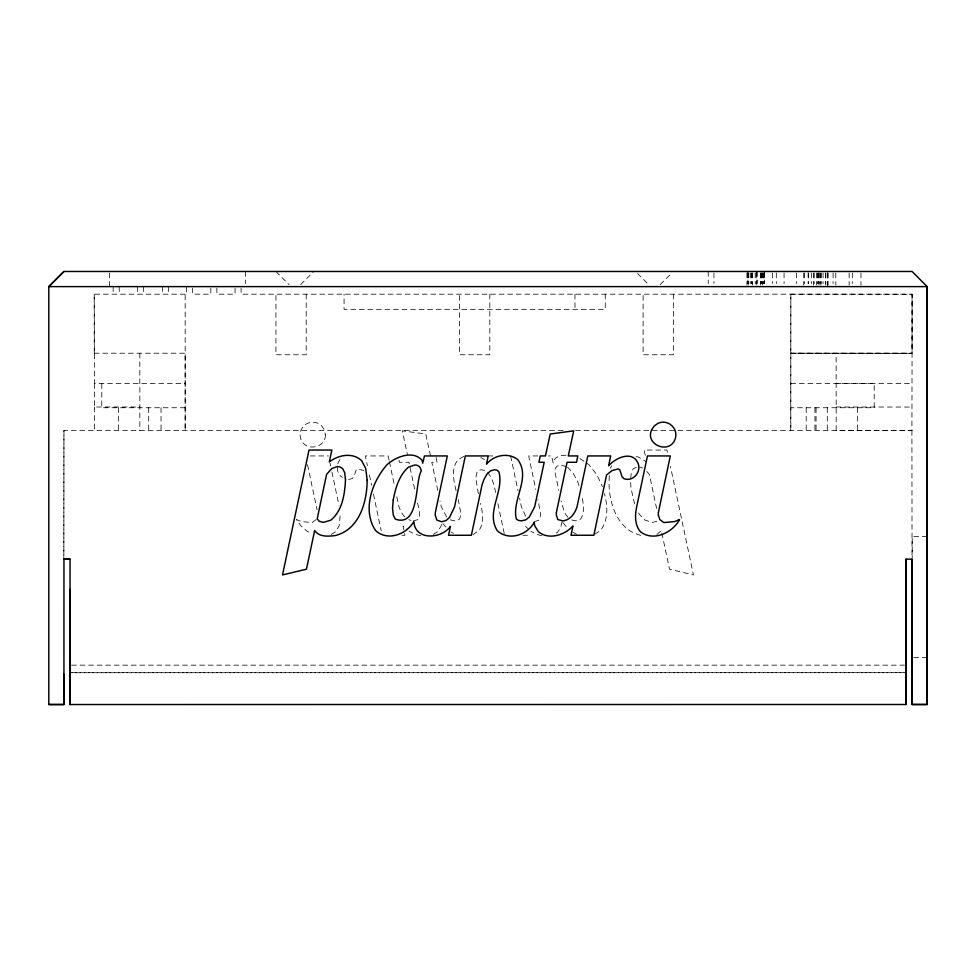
<?xml version="1.0" encoding="UTF-8"?>
<svg xmlns="http://www.w3.org/2000/svg" width="976" height="976" viewBox="0 0 976 976"><rect width="100%" height="100%" fill="white"/><g stroke="black" fill="none" stroke-linecap="round" stroke-linejoin="round"><path stroke-width="0.73" stroke-dasharray="4.88 3.66" d="M63.952 430.453L63.843 559.15L63.94 430.465L565.58 430.465M94.221 353.214L185.159 353.214L185.159 430.465L185.159 294.191M790.743 430.465L790.841 294.191L912.182 294.252L911.913 430.526L836.164 430.465L836.164 353.239M912.06 294.191L912.06 353.324L790.841 353.202L912.06 353.214L912.06 294.191L241.096 294.191L241.096 288.127M630.655 478.277L631.338 472.518L633.387 468.565L638.463 466.552L642.733 468.029M609.366 475.739C607.072 499.322 616.429 532.066 643.501 535.787M562.164 521.623L560.529 527.943L557.32 532.506L553.807 534.58M610.305 468.334L611.671 465.759M340.002 459.574C335.903 464.869 336.293 473.909 342.43 477.471M300.657 284.602L313.784 271.474M660.264 284.602L671.378 273.5M316.139 519.574L312.198 522.563L301.413 521.574L296.399 519.574L300.986 525.954L307.111 531.225L311.978 533.701M473.006 534.677L478.728 530.651C484.852 522.721 482.534 512.327 480.497 503.36M656.933 534.482L661.313 530.529L669.524 569.191L693.46 574.925L670.439 466.406M594.811 534.153L600.423 530.529C608.585 520.135 607.78 505.678 604.376 493.575M331.315 534.421L335.622 531.688L339.221 525.808L340.307 513.632M433.332 534.421L437.638 531.688L441.237 525.808L441.823 522.404L445.69 526.833M463.942 456.317L458.317 459.501C450.497 468.395 453.852 481.022 456.243 491.392M911.913 430.526L912.048 557.65M534.275 521.782L539.155 520.074L540.777 514.962L537.935 499.651M656.86 521.245L652.712 522.404L645.282 520.269L639.548 514.62L638.158 511.949M413.275 520.855L418.155 519.574C421.547 513.596 417.996 507.056 417.179 500.932M348.676 479.399L352.116 478.63L353.934 476.691L356.228 469.724L357.887 468.944L364.011 470.615M566.117 455.158L560.297 455.743L556.308 457.488L554.014 460.074L553.258 463.222L551.55 455.938L548.5 455.938M94.221 353.324L94.221 294.191L186.587 294.191L186.587 286.615M790.841 353.214L912.06 353.202M94.221 294.191L94.44 383.519L185.159 383.519M790.841 383.519L874.203 383.519L874.203 407.748L790.841 407.748M94.44 383.519L94.44 406.992L139.836 406.992M185.159 407.748L101.797 407.748L101.797 383.519M575.547 430.465L912.048 430.465M310.246 455.938L328.534 455.938M487.793 455.938L493.893 455.938M537.837 455.938L528.699 455.938L535.775 489.452M401.941 535.263L404.991 535.263L403.015 525.966L407.09 529.468M522.892 535.263L527.455 535.263M927.2 536.458L912.218 536.458L912.218 557.662M913.719 657.592L927.2 657.592M71.541 665.156L904.471 665.156M71.541 672.684L904.471 672.684L71.651 672.732M836.164 383.519L911.962 383.58M836.164 406.992L911.962 407.053M636.059 456.609L638.694 457.097L646.673 461.977M450.143 519.842L454.645 520.855L457.707 520.379L459.635 518.988L460.989 514.193L458.256 499.578M408.749 519.805L411.006 520.33M571.729 519.964L575.486 520.855L580.561 519.183C585.039 512.376 583.331 503.518 581.891 495.967M420.827 535.8L415.215 534.323L409.127 531.225M541.948 535.8L536.593 534.323L530.871 531.225M566.287 466.735L561.237 465.003A6.039 6.039 0 0 0 555.039 469.297L554.722 471.042L558.833 490.428M572.888 532.249L576.718 534.25M450.851 531.932L453.401 533.262M480.741 457.537L484.425 459.537M579.878 458.537L589.004 464.722L596.909 474.8L602.521 486.695M525.576 526.406L528.748 529.297M637.56 273.5L648.662 284.602M275.927 271.474L289.042 284.602M567.544 467.162L573.01 472.945L577.426 481.107L580.244 489.183M646.771 471.445L649.382 474.373L656.567 508.398M563.018 522.685L566.422 526.93M567.934 517.329L564.604 512.949L561.054 500.871M404.674 516.902L401.343 512.449L398.94 506.825L396.488 495.198M446.666 516.975L441.323 506.825L440.042 500.883M525.661 516.17L521.416 506.825L519.574 498.102M634.571 503.97L630.984 488.049L630.484 479.716M478.362 493.746L475.715 477.862L477.142 471.762L478.935 470.237L481.449 469.724L485.475 470.883C492.16 475.922 494.124 484.657 495.552 492.453M430.55 455.938L425.743 434.015L402.283 430.831L407.382 454.462M645.258 455.353L644.123 450.046L666.974 450.046L667.913 454.511M437.821 490.501L431.795 462.282L437.053 462.282L436.004 457.207M414.641 489.037L408.944 462.282L399.416 462.282L398.916 459.745M510.643 455.938L518.036 490.83M497.906 503.604L504.299 533.823M389.107 460.294L388.18 455.938L365.329 455.938L367.342 465.772M389.412 461.746L394.328 485.011M369.428 474.995L371.6 485.279M373.454 494.1L381.201 530.846M330.071 463.197L330.681 466.113M331.913 471.933L338.989 505.373M307.525 464.674L317.066 509.85M94.44 406.992L94.489 430.465M860.978 272.987L860.978 285.102M857.367 407.748L857.367 430.465M852.304 272.987L852.304 283.589M849.12 272.987L849.12 285.102M835.798 272.987L835.798 285.102M833.089 272.987L833.089 283.589M827.977 272.987L827.977 285.102M827.819 272.987L827.819 285.102M827.331 272.987L827.392 285.102M827.294 407.748L827.294 430.465M827.197 272.987L827.197 285.102M825.647 272.987L825.647 285.102M825.379 272.987L825.379 283.589M823.061 272.987L823.061 283.589M821.158 272.987L821.158 283.589M820.853 272.987L820.853 285.102M819.925 272.987L819.925 283.589M818.986 272.987L818.986 285.102M818.413 272.987L818.413 283.589M818.144 272.987L818.144 283.589M817.363 272.987L817.363 283.589M816.595 272.987L816.595 285.102M816.058 407.748L816.058 430.465M814.96 407.748L814.96 430.465M814.191 272.987L814.191 283.589M813.411 272.987L813.411 285.102M811.385 272.987L811.385 283.589M808.335 272.987L808.335 283.589M808.14 272.987L808.14 283.589M806.2 407.748L806.2 430.465M804.505 272.987L804.505 283.589M803.736 272.987L803.736 285.102M796.453 272.987L796.453 283.589M790.841 294.191L790.841 430.465M784.057 272.987L784.057 283.589M776.31 272.987L776.31 283.589M772.431 272.987L772.431 283.589M764.379 271.474L764.379 283.589M764.147 272.987L764.147 283.589M763.952 272.987L763.952 283.589M763.561 272.987L763.561 283.589M763.061 272.987L763.061 283.589M762.293 272.987L762.293 285.102M761.902 272.987L761.902 283.589M761.561 272.987L761.512 283.589M761.353 272.987L761.353 283.589M760.743 272.987L760.743 283.589M760.511 272.987L760.572 285.102M757.181 271.474L757.327 283.589M756.742 271.474L756.742 283.589M756.205 272.987L756.205 285.102M755.192 272.987L755.192 283.589M752.606 272.987L752.606 285.102M751.91 272.987L751.91 283.589M751.557 272.987L751.557 283.589M750.629 272.987L750.629 283.589M748.812 272.987L748.812 283.589M748.263 272.987L748.263 285.102M747.884 271.474L747.884 283.589M747.335 272.987L747.335 283.589M746.945 272.987L746.945 285.102M713.944 272.987L713.944 283.589M708.222 271.474L708.222 283.589M673.391 294.191L673.391 354.752L643.111 354.752L643.111 294.191M605.254 294.191L605.254 309.331L344.064 309.331L344.064 294.191M574.974 294.191L574.974 309.331M489.806 294.191L489.806 354.752L459.513 354.752L459.513 294.191M306.208 294.191L306.208 354.752L275.927 354.752L275.927 294.191M245.647 271.474L245.647 283.589M235.045 288.127L235.045 294.191L216.867 294.191L216.867 288.127M210.816 288.127L210.816 294.191L192.65 294.191L192.65 288.127M168.421 286.615L168.421 294.191M162.358 286.615L162.358 294.191M161.04 407.748L161.04 430.465M148.706 407.748L148.706 430.465M143.435 286.615L143.435 294.191M139.836 353.239L139.836 430.465M137.384 286.615L137.384 294.191M119.206 286.615L119.206 294.191M118.633 407.748L118.633 430.465M113.155 286.615L113.155 294.191M109.373 272.987L109.373 286.615M325.35 434.857C325.801 448.021 305.976 451.778 301.108 439.786A12.529 12.529 0 0 1 303.865 425.914A12.529 12.529 0 0 1 317.725 423.169L321.714 425.914L324.386 429.94L325.35 434.857"/><path stroke-width="1.46" d="M63.952 559.163L63.94 704.526L48.8 704.526L48.8 286.615L63.94 271.474L912.06 271.474L927.2 286.627L927.2 704.526L912.048 704.489L912.048 559.163L905.996 559.163L905.996 704.501L70.016 704.526L70.052 559.163L63.843 559.15L70.028 559.163M70.016 704.489L70.016 589.443L70.126 704.526L70.016 665.156M905.996 704.489L905.996 559.163M63.94 271.474L48.8 286.615L927.176 286.615L927.2 704.489L912.048 704.489L912.048 559.163M48.812 704.513L63.94 704.526L63.928 674.233M556.393 512.449L556.283 514.962L557.833 519.574L562.713 520.855C570.216 520.342 574.888 513.388 577.036 506.825L587.808 455.938L610.659 455.938L608.646 465.772C615.563 457.781 632.582 450.095 638.084 463.368C641.574 472.006 632.887 482.229 623.859 478.63L622.041 476.691L619.76 469.724L618.089 468.944L611.976 470.615L606.547 474.995L593.847 535.251L570.997 535.263L572.973 525.966C564.592 535.129 548.841 540.35 538.349 531.688L534.738 525.808L534.165 522.404C527.211 535.214 508.594 541.229 497.248 530.651C485.462 512.254 504.555 491.148 498.834 471.762L497.04 470.237L494.539 469.724L490.513 470.883L487.097 474.019L484.316 478.667L482.144 484.364L471.371 535.263L448.521 535.263L450.412 526.406C441.518 538.984 415.142 540.911 413.824 521.623C406.333 534.519 387.57 541.582 375.553 530.529C361.998 510.082 371.978 481.741 386.984 464.722C395.622 456.89 412.604 449.96 421.961 460.074L422.73 463.222L424.438 455.938L447.289 455.938L435.357 512.449L435.198 514.962L436.833 520.074L441.713 521.782L446.008 520.574L449.607 517.365L454.572 506.825L465.332 455.938L488.183 455.938L486.487 464.149C493.856 455.109 508.118 452.193 517.658 459.501C531.408 477.728 511.522 499.492 516.341 518.988L518.268 520.379L521.343 520.855L525.832 519.842L529.321 516.975L534.665 506.825L544.193 462.282L538.923 462.282L540.24 455.938L545.438 455.938L550.232 434.015L573.705 430.831L568.288 455.938L577.816 455.938L576.572 462.282L567.044 462.282L556.393 512.449M658.41 512.437L658.3 514.962L659.849 519.574L663.778 522.563L674.575 521.574L679.577 519.574C672.537 532.75 653.359 541.985 640.366 531.688C634.632 524.771 634.876 515.169 636.681 506.825L647.454 455.938L670.305 455.938L658.41 512.437M345.492 479.716C344.76 494.1 342.539 510.594 330.705 520.269L323.263 522.404L319.128 521.245L317.224 518.756L326.594 474.373L331.828 468.529L337.513 466.552L340.002 466.894L342.588 468.565L344.65 472.518L345.492 479.716M367.183 480.18C367.074 502.018 359.29 529.602 335.378 535.519C328.412 536.434 319.152 537.227 314.662 530.529L306.452 569.191L282.515 574.925L309.014 450.046L331.864 450.046L329.302 461.977C338.245 454.877 352.617 452.108 361.571 460.623L365.683 468.334L367.183 480.18M393.218 500.054L392.523 508.459L393.377 515.511L395.426 519.183C419.765 527.528 414.873 481.388 421.254 471.042L420.949 469.297A6.039 6.039 0 0 0 414.751 465.003L408.432 467.162C399.001 475.446 395.5 488.146 393.218 500.054M651.59 429.94C644.977 444.69 668.828 454.462 674.88 439.786A12.529 12.529 0 0 0 672.122 425.914A12.529 12.529 0 0 0 658.251 423.169L654.274 425.914L651.59 429.94"/></g></svg>
